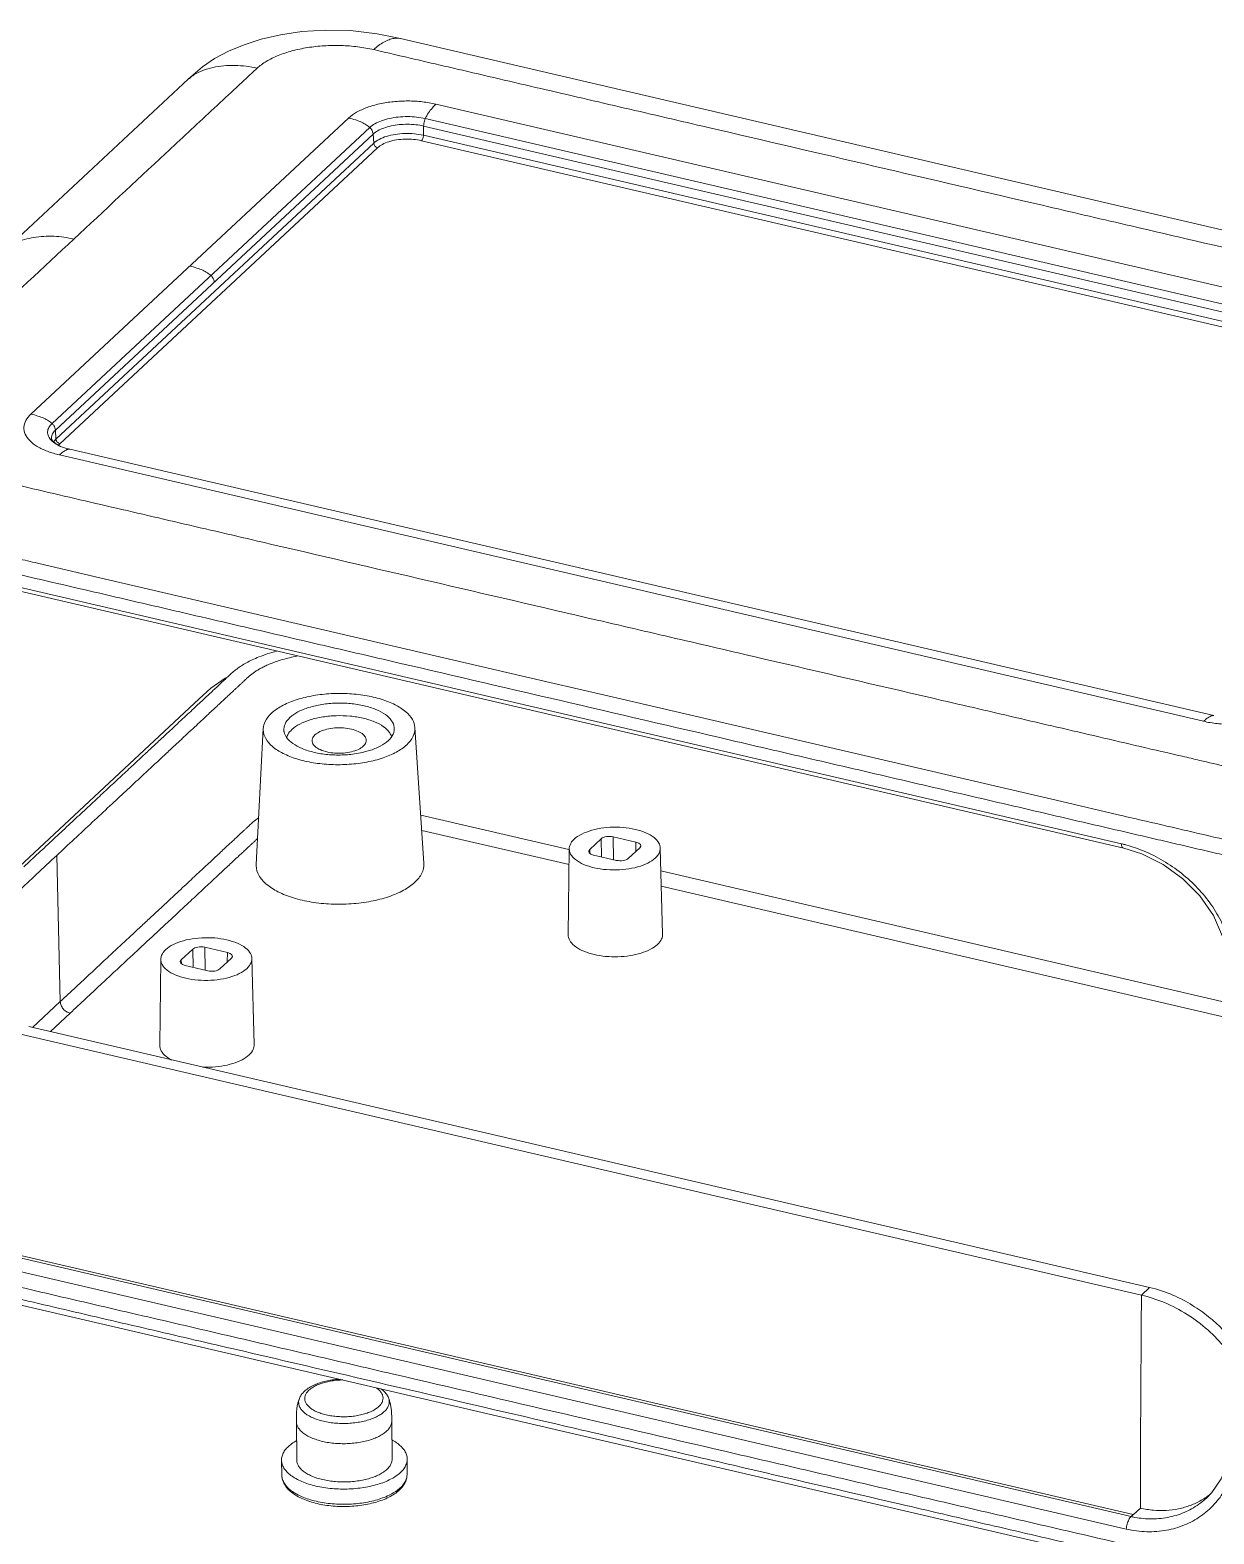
# Model space of a CAD drawing. Header units: millimetres. Extents: x 1204 to 1781, y 423 to 610.
# Drawn here: x 1625.33 to 1660.84, y 451.25 to 496.37 of the extents above; entities that cross this region are included whole.
import ezdxf

# ---------------------------------------------------------------- set-up
doc = ezdxf.new("R2010")
doc.units = ezdxf.units.MM
doc.layers.add('from', color=7, linetype='Continuous', lineweight=13)

# ---------------------------------------------------------------- blocks, each defined once
blk = doc.blocks.new('u32')
at = {"color": 7, "linetype": 'Continuous'}
for p, q in [((-42.274, 97.686), (-42.276, 97.687)), ((19.44, 83.315), (-42.274, 97.686)), ((-66.466, 82.386), (-52.066, 95.807)), ((12.155, 82.369), (-40.637, 94.662)), ((-59.329, 80.356), (-44.669, 94.02)), ((11.662, 81.699), (-41.13, 93.993)), ((-58.352, 79.921), (-43.692, 93.585)), ((-58.197, 79.614), (-43.537, 93.277)), ((-43.537, 93.277), (-43.512, 92.86)), ((-41.206, 93.649), (-41.214, 93.226)), ((-41.214, 93.226), (11.578, 80.933)), ((11.586, 81.355), (-41.206, 93.649)), ((-58.172, 79.196), (-43.512, 92.86)), ((-43.333, 92.651), (-57.993, 78.988)), ((-41.303, 92.974), (11.489, 80.681)), ((-58.384, 79.218), (-58.384, 79.222)), ((-58.197, 79.614), (-58.172, 79.196)), ((-5.22, 66.175), (-58.011, 78.468)), ((-57.869, 78.829), (-57.872, 78.83)), ((-4.744, 66.435), (-57.536, 78.728)), ((-56.343, 72.848), (-59.018, 73.471)), ((-60.628, 72.359), (-8.906, 60.315)), ((-60.588, 72.53), (-9.015, 60.521)), ((-35.386, 67.968), (-56.343, 72.848)), ((-32.711, 67.345), (-35.386, 67.968)), ((-11.755, 62.465), (-32.711, 67.345)), ((-48.608, 65.837), (-48.934, 59.572)), ((-41.611, 65.887), (-41.194, 59.628)), ((-41.342, 61.848), (-34.505, 60.256)), ((-9.159, 61.861), (-11.755, 62.465)), ((-9.08, 61.842), (-9.159, 61.861)), ((-41.294, 61.141), (-34.497, 59.558)), ((-33.546, 60.259), (-33.014, 60.755)), ((-33, 59.915), (-33.014, 60.755)), ((-32.461, 60.843), (-31.411, 60.599)), ((-32.444, 59.785), (-32.461, 60.843)), ((-31.419, 60.164), (-31.411, 60.599)), ((-59.649, 59.462), (-58.902, 60.158)), ((-57.972, 53.237), (-58.139, 59.98)), ((-34.538, 56.321), (-34.488, 60.293)), ((-34.505, 60.256), (-34.497, 60.254)), ((-33.54, 60.086), (-33.546, 60.259)), ((-32.316, 59.755), (-33.365, 60)), ((-31.23, 60.34), (-31.763, 59.843)), ((-30.181, 56.353), (-30.288, 60.324)), ((-30.26, 59.268), (1.173, 51.948)), ((-30.241, 58.567), (1.173, 51.252)), ((-52.392, 55.16), (-51.859, 55.656)), ((-51.846, 54.816), (-51.859, 55.656)), ((-51.306, 55.744), (-50.256, 55.5)), ((-51.289, 54.686), (-51.306, 55.744)), ((-53.383, 51.222), (-53.334, 55.194)), ((-52.386, 54.987), (-52.392, 55.16)), ((-51.161, 54.656), (-52.211, 54.901)), ((-50.076, 55.241), (-50.608, 54.744)), ((-50.265, 55.065), (-50.256, 55.5)), ((-49.027, 51.254), (-49.134, 55.225)), ((-59.251, 52.045), (-57.972, 53.237)), ((-7.708, 40.043), (-59.43, 52.087)), ((-58.43, 51.854), (-57.523, 52.7)), ((-59.81, 51.733), (-8.088, 39.689)), ((-8.566, 29.469), (-60.217, 41.496)), ((-8.471, 29.557), (-60.193, 41.602)), ((-65.028, 40.451), (-3.314, 26.08)), ((-8.787, 28.892), (-60.508, 40.936)), ((-7.708, 40.043), (-8.088, 39.689)), ((-47.065, 32.084), (-47.078, 33.849)), ((-42.665, 32.115), (-42.678, 33.881)), ((-47.746, 31.357), (-47.765, 32.066)), ((-41.974, 31.399), (-41.965, 32.108)), ((-8.459, 29.555), (-8.136, 29.855)), ((-5.068, 30.337), (-5.069, 30.336)), ((-8.471, 29.557), (-8.566, 29.469))]:
    blk.add_line(p, q, dxfattribs=at)
for points in [[(-42.276, 97.687), (-43.346, 97.911), (-44.578, 98.055), (-45.744, 98.079), (-46.828, 98.008), (-47.811, 97.863), (-48.697, 97.66), (-49.495, 97.405), (-50.214, 97.105), (-50.854, 96.764), (-51.414, 96.378), (-51.849, 96.008), (-52.066, 95.807)], [(-58.194, 78.995), (-58.335, 79.12), (-58.382, 79.204), (-58.384, 79.223)], [(-57.872, 78.83), (-57.957, 78.865), (-58.194, 78.995)], [(-57.536, 78.728), (-57.726, 78.779), (-57.869, 78.829)], [(-50.247, 68.225), (-50.363, 68.171), (-51.032, 67.701), (-51.568, 67.207), (-68.411, 51.508)], [(-8.906, 60.315), (-8.068, 60.051), (-7.091, 59.566), (-6.18, 58.91), (-5.389, 58.113), (-4.765, 57.209), (-4.346, 56.24), (-4.169, 55.39)], [(-4.003, 32.541), (-4.118, 31.913), (-4.402, 31.203), (-4.834, 30.579), (-5.068, 30.337)]]:
    blk.add_lwpolyline(points, dxfattribs=at)
for centre, radius, start, end in [((-46.914, 65.255), 0.636, 156.33537, 165.38872), ((-46.887, 65.243), 0.665, 151.98558, 156.32475), ((-43.464, 65.185), 0.829, 33.41936, 34.62898), ((-113.814, -402.885), 479.67, 76.78613, 76.93627), ((-10.416, 54.511), 6.171, 75.34015, 76.88183), ((-6.982, 33.126), 3.346, 304.46639, 308.52647), ((-7.577, 33.72), 4.365, 256.89934, 257.99056)]:
    blk.add_arc(centre, radius, start, end, dxfattribs=at)
for centre, major_axis, ratio, start_param, end_param in [((-32.647, 60.67), (0.412, 0.003), 0.470141, 1.098141, 2.668633), ((-31.597, 60.425), (0.412, 0.003), 0.469909, 5.810251, 7.380743), ((-33.179, 60.173), (0.412, 0.003), 0.469909, 2.668658, 4.23915), ((-32.13, 59.929), (0.412, 0.003), 0.470141, -2.043451, -0.47296), ((-51.492, 55.571), (0.412, 0.003), 0.470141, 1.098141, 2.668633), ((-52.025, 55.074), (0.412, 0.003), 0.469909, 2.668658, 4.23915), ((-50.443, 55.326), (0.412, 0.003), 0.469909, 5.810251, 7.380743), ((-50.975, 54.83), (0.412, 0.003), 0.470141, -2.043451, -0.47296), ((-8.562, 33.915), (-3.504, 3.568), 0.773243, -4.02502, -4.022402)]:
    blk.add_ellipse(centre, major_axis=major_axis, ratio=ratio, start_param=start_param, end_param=end_param, dxfattribs=at)
for points, start_tangent, end_tangent in [([(-48.889, 96.32), (-48.694, 96.481), (-48.467, 96.633), (-47.924, 96.902), (-47.282, 97.117), (-46.564, 97.269), (-45.798, 97.353), (-45.014, 97.366), (-44.242, 97.306), (-43.87, 97.249), (-43.512, 97.176)], (0.740312, 0.672264), (0.975247, -0.221117)), ([(-42.276, 97.687), (-42.35, 97.699), (-42.572, 97.694), (-42.805, 97.634), (-43.043, 97.523), (-43.512, 97.176)], (-0.975284, 0.220956), (-0.731534, -0.681805)), ([(-43.512, 97.176), (-41.583, 96.727), (-40.619, 96.503), (-39.655, 96.278), (-37.726, 95.829), (-35.798, 95.38), (-31.941, 94.482), (-28.084, 93.584), (-20.371, 91.787), (-12.657, 89.991), (-8.8, 89.093), (-4.943, 88.195), (2.77, 86.399), (6.627, 85.501), (10.484, 84.602), (14.341, 83.704), (16.269, 83.255), (18.198, 82.806)], (0.975247, -0.221117), (0.972594, -0.232511)), ([(-57.35, 88.434), (-53.119, 92.377), (-51.004, 94.348), (-49.946, 95.334), (-49.417, 95.827), (-48.889, 96.32)], (0.731534, 0.681805), (0.740312, 0.672264)), ([(-52.066, 95.807), (-52.016, 95.851), (-51.804, 96.009), (-51.394, 96.216), (-50.931, 96.356), (-50.433, 96.433), (-49.915, 96.449), (-49.395, 96.41), (-48.889, 96.32)], (0.733257, 0.679952), (0.973942, -0.226795)), ([(-40.637, 94.662), (-41.261, 94.768), (-41.929, 94.807), (-42.6, 94.774), (-43.24, 94.672), (-43.817, 94.506), (-44.303, 94.284), (-44.669, 94.02)], (-0.973942, 0.226795), (-0.731534, -0.681805)), ([(-40.637, 94.662), (-40.803, 94.492), (-41.13, 93.993)], (-0.731534, -0.681805), (-0.39769, -0.91752)), ([(-44.669, 94.02), (-44.341, 93.929), (-44.071, 93.824), (-43.856, 93.709), (-43.692, 93.585)], (0.973942, -0.226795), (0.737916, -0.674893)), ([(-41.13, 93.993), (-41.53, 94.06), (-41.953, 94.085), (-42.378, 94.064), (-42.783, 93.999), (-43.15, 93.894), (-43.457, 93.754), (-43.692, 93.585)], (-0.97402, 0.22646), (-0.732127, -0.681168)), ([(-41.206, 93.649), (-41.569, 93.71), (-41.954, 93.732), (-42.341, 93.714), (-42.71, 93.655), (-43.043, 93.559), (-43.324, 93.431), (-43.537, 93.277)], (-0.973949, 0.226767), (-0.731593, -0.681742)), ([(-41.206, 93.649), (-41.195, 93.764), (-41.169, 93.882), (-41.13, 93.993)], (0.019153, 0.999817), (0.397734, 0.917501)), ([(-43.537, 93.277), (-43.56, 93.387), (-43.613, 93.493), (-43.692, 93.585)], (-0.059345, 0.998238), (-0.737916, 0.674893)), ([(-43.512, 92.86), (-43.26, 93.034), (-42.921, 93.173), (-42.519, 93.266), (-42.08, 93.307), (-41.635, 93.293), (-41.214, 93.226)], (0.731534, 0.681805), (0.973942, -0.226795)), ([(-43.333, 92.651), (-43.112, 92.804), (-42.812, 92.927), (-42.455, 93.01), (-42.067, 93.046), (-41.672, 93.034), (-41.303, 92.974)], (0.731534, 0.681805), (0.973942, -0.226795)), ([(-41.303, 92.974), (-41.269, 93.018), (-41.241, 93.081), (-41.222, 93.154), (-41.214, 93.226)], (0.731534, 0.681805), (0.01915, 0.999817)), ([(-43.333, 92.651), (-43.399, 92.679), (-43.456, 92.728), (-43.496, 92.791), (-43.512, 92.86)], (-0.973942, 0.226795), (-0.059345, 0.998238)), ([(-57.35, 88.434), (-61.58, 84.491), (-63.696, 82.519), (-64.753, 81.534), (-65.282, 81.041), (-65.811, 80.548)], (-0.731534, -0.681805), (-0.722475, -0.691397)), ([(-60.531, 87.917), (-60.373, 88.049), (-60.024, 88.257), (-59.627, 88.409), (-59.195, 88.509), (-58.271, 88.56), (-57.35, 88.434)], (0.73163, 0.681702), (0.973942, -0.226795)), ([(-51.999, 87.188), (-51.671, 87.097), (-51.401, 86.992), (-51.186, 86.877), (-51.022, 86.753)], (0.973942, -0.226795), (0.737916, -0.674893)), ([(-50.867, 86.446), (-50.89, 86.555), (-50.943, 86.661), (-51.022, 86.753)], (-0.059345, 0.998238), (-0.737916, 0.674893)), ([(-58.011, 78.468), (-58.569, 78.637), (-59.036, 78.863), (-59.383, 79.132), (-59.592, 79.432), (-59.653, 79.747), (-59.563, 80.061), (-59.329, 80.356)], (-0.973942, 0.226795), (0.731534, 0.681805)), ([(-59.329, 80.356), (-59.001, 80.265), (-58.731, 80.161), (-58.516, 80.045), (-58.352, 79.921)], (0.973942, -0.226795), (0.737916, -0.674893)), ([(-57.872, 78.83), (-58.167, 78.973), (-58.386, 79.144), (-58.519, 79.333), (-58.558, 79.533), (-58.502, 79.732), (-58.352, 79.921)], (-0.933005, 0.359865), (0.730941, 0.682441)), ([(-58.197, 79.614), (-58.22, 79.724), (-58.273, 79.829), (-58.352, 79.921)], (-0.059345, 0.998238), (-0.737916, 0.674893)), ([(-58.384, 79.222), (-58.385, 79.261), (-58.333, 79.442), (-58.197, 79.614)], (-0.060319, 0.998179), (0.731476, 0.681867)), ([(-58.172, 79.196), (-58.281, 79.07)], (-0.731534, -0.681805), (-0.548519, -0.836138)), ([(-57.993, 78.988), (-58.059, 79.016), (-58.116, 79.065), (-58.156, 79.128), (-58.172, 79.196)], (-0.973942, 0.226795), (-0.059345, 0.998238)), ([(-57.993, 78.988), (-58.056, 78.921)], (-0.731534, -0.681805), (-0.634117, -0.773237)), ([(-58.011, 78.468), (-57.845, 78.608), (-57.773, 78.658), (-57.708, 78.694), (-57.536, 78.728)], (0.731534, 0.681805), (0.974028, -0.226429)), ([(-64.054, 78.03), (-62.125, 77.581), (-61.161, 77.357), (-60.197, 77.132), (-58.269, 76.683), (-56.34, 76.234), (-52.483, 75.336), (-48.627, 74.438), (-40.913, 72.642), (-33.199, 70.845), (-29.342, 69.947), (-25.486, 69.049), (-17.772, 67.253), (-13.915, 66.355), (-10.058, 65.457), (-6.201, 64.559), (-5.392, 64.371)], (0.972594, -0.232511), (0.974036, -0.226394)), ([(-59.018, 73.471), (-59.944, 73.687), (-61.873, 74.136), (-62.837, 74.36), (-63.801, 74.585), (-65.729, 75.034)], (-0.973943, 0.226794), (-0.973782, 0.227482)), ([(-4.087, 59.958), (-4.359, 60.021), (-5.346, 60.251), (-6.333, 60.481), (-7.319, 60.71), (-9.292, 61.17), (-11.265, 61.629), (-13.238, 62.089), (-15.211, 62.548), (-19.157, 63.467), (-23.103, 64.386), (-27.049, 65.305), (-34.941, 67.143), (-42.833, 68.98), (-46.779, 69.899), (-50.725, 70.818), (-54.671, 71.737), (-56.644, 72.196), (-58.617, 72.656), (-60.59, 73.115), (-62.563, 73.575), (-63.55, 73.805), (-64.536, 74.034), (-65.523, 74.264), (-65.795, 74.327)], (-0.973971, 0.226672), (-0.973914, 0.226919)), ([(-47.987, 69.417), (-48.421, 69.287), (-48.807, 69.145), (-49.118, 69.009), (-49.382, 68.874), (-49.617, 68.735), (-49.834, 68.585), (-50.027, 68.429), (-50.202, 68.268), (-50.372, 68.109), (-50.543, 67.949), (-50.723, 67.782), (-50.914, 67.604), (-51.115, 67.416), (-51.328, 67.217), (-51.56, 67.002), (-51.814, 66.765), (-52.097, 66.501), (-52.41, 66.209), (-52.753, 65.89), (-53.127, 65.541), (-53.543, 65.153), (-54.014, 64.714), (-54.533, 64.23), (-55.083, 63.718), (-55.651, 63.189), (-56.243, 62.637), (-56.862, 62.06), (-57.511, 61.455), (-58.19, 60.822), (-58.902, 60.158)], (-0.965876, -0.259006), (-0.731534, -0.681805)), ([(-58.139, 59.98), (-57.329, 60.735), (-56.495, 61.512), (-55.686, 62.267), (-54.947, 62.955), (-54.305, 63.553), (-53.744, 64.077), (-53.243, 64.543), (-52.792, 64.964), (-52.387, 65.341), (-52.022, 65.681), (-51.694, 65.987), (-51.401, 66.261), (-51.14, 66.504), (-50.908, 66.719), (-50.702, 66.912), (-50.516, 67.085), (-50.349, 67.24), (-50.202, 67.378), (-50.073, 67.498), (-49.958, 67.605), (-49.849, 67.706), (-49.741, 67.807), (-49.634, 67.907), (-49.529, 68.005), (-49.426, 68.102), (-49.322, 68.198), (-49.214, 68.293), (-49.095, 68.386), (-48.966, 68.475), (-48.828, 68.561), (-48.674, 68.647), (-48.495, 68.736), (-48.289, 68.826), (-48.055, 68.917), (-47.787, 69.005), (-47.481, 69.09), (-47.135, 69.169), (-47.019, 69.192)], (0.731534, 0.681805), (0.98296, 0.183821)), ([(-48.23, 66.543), (-47.76, 66.875), (-47.137, 67.146), (-46.395, 67.339), (-45.579, 67.444), (-44.735, 67.454), (-43.913, 67.369), (-43.161, 67.194), (-42.521, 66.938), (-42.033, 66.618), (-41.723, 66.251), (-41.611, 65.887)], (0.731534, 0.681805), (0.06833, -0.997663)), ([(-42.57, 65.722), (-42.563, 65.895), (-42.685, 66.202), (-42.973, 66.483), (-43.406, 66.718), (-43.955, 66.891), (-44.583, 66.992), (-45.247, 67.012), (-45.901, 66.951), (-46.501, 66.812), (-47.007, 66.606), (-47.383, 66.346)], (0.189197, 0.981939), (-0.731534, -0.681805)), ([(-1.187, 66.817), (-1.553, 66.553), (-2.039, 66.33), (-2.616, 66.164), (-3.256, 66.062), (-3.927, 66.03), (-4.595, 66.068), (-5.22, 66.175)], (-0.731534, -0.681805), (-0.973942, 0.226795)), ([(-48.608, 65.836), (-48.518, 66.168), (-48.23, 66.543)], (0.055962, 0.998433), (0.731534, 0.681805)), ([(-47.383, 66.346), (-47.604, 66.049), (-47.655, 65.737), (-47.647, 65.685)], (-0.731534, -0.681805), (0.205239, -0.978712)), ([(-42.782, 65.656), (-43.058, 65.925), (-43.473, 66.151), (-43.999, 66.317), (-44.601, 66.413), (-45.237, 66.433), (-45.864, 66.374), (-46.44, 66.241), (-46.924, 66.043), (-47.285, 65.794)], (-0.568231, 0.822869), (-0.731534, -0.681805)), ([(-5.22, 66.175), (-5.053, 66.315), (-4.981, 66.365), (-4.916, 66.401), (-4.744, 66.435)], (0.731534, 0.681805), (0.973875, -0.227086)), ([(-41.988, 65.089), (-42.458, 64.757), (-43.081, 64.487), (-43.823, 64.293), (-44.639, 64.188), (-45.483, 64.178), (-46.305, 64.263), (-47.057, 64.438), (-47.696, 64.694), (-48.185, 65.014), (-48.495, 65.381), (-48.609, 65.774), (-48.608, 65.836)], (-0.731534, -0.681805), (0.055962, 0.998433)), ([(-47.647, 65.685), (-47.533, 65.43), (-47.245, 65.149), (-46.812, 64.914), (-46.263, 64.741), (-45.635, 64.64), (-44.971, 64.62), (-44.317, 64.681), (-43.929, 64.76)], (0.205239, -0.978712), (0.969847, 0.243716)), ([(-47.285, 65.794), (-47.475, 65.555)], (-0.731534, -0.681805), (-0.469262, -0.883059)), ([(-46.22, 65.546), (-46.34, 65.37), (-46.354, 65.283)], (-0.731534, -0.681805), (-0.01049, -0.999945)), ([(-46.354, 65.283), (-46.339, 65.187), (-46.218, 65.013), (-45.988, 64.865), (-45.671, 64.759), (-45.299, 64.705), (-44.908, 64.707), (-44.536, 64.767), (-44.22, 64.877), (-43.99, 65.027)], (-0.01049, -0.999945), (0.731534, 0.681805)), ([(-43.857, 65.301), (-43.871, 65.386), (-43.992, 65.56), (-44.223, 65.708), (-44.54, 65.814), (-44.912, 65.868), (-45.303, 65.865), (-45.674, 65.806), (-45.99, 65.696), (-46.22, 65.546)], (-0.024623, 0.999697), (-0.731534, -0.681805)), ([(-43.99, 65.027), (-43.87, 65.202), (-43.857, 65.301)], (0.731534, 0.681805), (-0.024623, 0.999697)), ([(-43.929, 64.76), (-43.717, 64.82), (-43.211, 65.026), (-42.835, 65.287)], (0.969847, 0.243716), (0.731534, 0.681805)), ([(-42.835, 65.287), (-42.614, 65.583), (-42.57, 65.722)], (0.731534, 0.681805), (0.189197, 0.981939)), ([(-42.687, 65.467), (-42.772, 65.642)], (-0.302489, 0.953153), (-0.550733, 0.834682)), ([(-41.611, 65.887), (-41.609, 65.858), (-41.7, 65.464), (-41.988, 65.089)], (0.06833, -0.997663), (-0.731534, -0.681805)), ([(-4.02, 60.664), (-5.948, 61.113), (-7.876, 61.562), (-9.08, 61.842)], (-0.974102, 0.226109), (-0.973944, 0.226787)), ([(-57.972, 53.237), (-57.244, 53.916), (-56.569, 54.545), (-55.944, 55.127), (-55.365, 55.667), (-54.829, 56.166), (-54.332, 56.63), (-53.869, 57.061), (-53.44, 57.461), (-53.042, 57.832), (-52.672, 58.176), (-52.33, 58.496), (-52.012, 58.791), (-51.718, 59.066), (-51.445, 59.32), (-51.187, 59.56), (-50.932, 59.799), (-50.688, 60.025), (-50.465, 60.234), (-50.265, 60.42), (-50.088, 60.585), (-49.932, 60.731), (-49.792, 60.861), (-49.667, 60.977), (-49.554, 61.083), (-49.452, 61.177), (-49.362, 61.262), (-49.279, 61.339), (-49.204, 61.409), (-49.135, 61.473), (-49.067, 61.532), (-48.998, 61.589), (-48.931, 61.64), (-48.871, 61.682), (-48.823, 61.715)], (0.731534, 0.681805), (0.832609, 0.553862)), ([(-31.438, 61.185), (-32.004, 61.272), (-32.603, 61.28), (-33.18, 61.209), (-33.699, 61.063), (-34.105, 60.858), (-34.378, 60.604), (-34.486, 60.329), (-34.488, 60.294)], (-0.973942, 0.226795), (-0.003104, -0.999995)), ([(-30.289, 60.323), (-30.351, 60.55), (-30.576, 60.808), (-30.949, 61.026), (-31.438, 61.185)], (-0.036969, 0.999316), (-0.973942, 0.226795)), ([(-57.523, 52.7), (-56.795, 53.378), (-56.12, 54.007), (-55.495, 54.59), (-54.916, 55.129), (-54.38, 55.629), (-53.883, 56.092), (-53.42, 56.523), (-52.991, 56.924), (-52.593, 57.295), (-52.223, 57.639), (-51.881, 57.958), (-51.563, 58.254), (-51.269, 58.528), (-50.996, 58.783), (-50.738, 59.023), (-50.483, 59.261), (-50.239, 59.488), (-50.016, 59.696), (-49.816, 59.883), (-49.639, 60.047), (-49.483, 60.193), (-49.344, 60.323), (-49.218, 60.44), (-49.105, 60.545), (-49.003, 60.64), (-48.912, 60.726), (-48.872, 60.763)], (0.731534, 0.681805), (0.729388, 0.6841)), ([(-9.015, 60.521), (-8.973, 60.371), (-8.906, 60.316)], (0.100518, -0.994935), (0.957385, -0.288814)), ([(-8.854, 60.481), (-8.083, 60.227), (-7.191, 59.797), (-6.346, 59.237), (-5.584, 58.565), (-4.937, 57.802), (-4.43, 56.975), (-4.079, 56.11), (-3.925, 55.439)], (0.967459, -0.25303), (0.153112, -0.988209)), ([(-67.429, 50.81), (-67.377, 51.151), (-67.191, 51.501), (-66.92, 51.796), (-66.597, 52.097), (-66.245, 52.426), (-65.862, 52.782), (-65.449, 53.167), (-65.002, 53.584), (-64.52, 54.033), (-64, 54.518), (-63.441, 55.039), (-62.838, 55.6), (-62.19, 56.204), (-61.493, 56.854), (-60.744, 57.553), (-59.938, 58.304), (-59.071, 59.112), (-58.139, 59.98)], (-0.023048, 0.999734), (0.731534, 0.681805)), ([(-34.488, 60.294), (-34.425, 60.048), (-34.201, 59.791), (-33.827, 59.572), (-33.338, 59.414)], (-0.003104, -0.999995), (0.973942, -0.226795)), ([(-33.338, 59.414), (-32.773, 59.327), (-32.174, 59.319), (-31.596, 59.39), (-31.078, 59.535), (-30.671, 59.741), (-30.399, 59.995), (-30.29, 60.27), (-30.289, 60.323)], (0.973942, -0.226795), (-0.036969, 0.999316)), ([(-41.611, 58.745), (-42.13, 58.378), (-42.821, 58.078), (-43.64, 57.865), (-44.546, 57.749), (-45.475, 57.737), (-46.389, 57.832), (-47.217, 58.025), (-47.928, 58.308), (-48.466, 58.661), (-48.81, 59.069), (-48.935, 59.502), (-48.934, 59.572)], (-0.731534, -0.681805), (0.05591, 0.998436)), ([(-41.194, 59.628), (-41.192, 59.597), (-41.292, 59.159), (-41.611, 58.745)], (0.068305, -0.997664), (-0.731534, -0.681805)), ([(-34.537, 56.321), (-34.535, 56.261), (-34.429, 55.997), (-34.186, 55.759), (-33.814, 55.557), (-33.345, 55.409)], (-0.020608, -0.999788), (0.973942, -0.226795)), ([(-33.345, 55.409), (-32.81, 55.323), (-32.24, 55.306), (-31.685, 55.358), (-31.168, 55.477), (-30.739, 55.652), (-30.417, 55.875), (-30.227, 56.129), (-30.181, 56.353)], (0.973942, -0.226795), (-0.018952, 0.99982)), ([(-50.284, 56.086), (-50.849, 56.173), (-51.448, 56.181), (-52.025, 56.11), (-52.544, 55.964), (-52.951, 55.759), (-53.223, 55.505), (-53.332, 55.23), (-53.333, 55.195)], (-0.973942, 0.226795), (-0.003104, -0.999995)), ([(-49.134, 55.224), (-49.197, 55.451), (-49.421, 55.709), (-49.795, 55.927), (-50.284, 56.086)], (-0.036969, 0.999316), (-0.973942, 0.226795)), ([(-53.333, 55.195), (-53.271, 54.949), (-53.046, 54.692), (-52.673, 54.473), (-52.184, 54.315)], (-0.003104, -0.999995), (0.973942, -0.226795)), ([(-52.184, 54.315), (-51.618, 54.228), (-51.019, 54.22), (-50.442, 54.291), (-49.923, 54.436), (-49.516, 54.642), (-49.244, 54.896), (-49.136, 55.171), (-49.134, 55.224)], (0.973942, -0.226795), (-0.036969, 0.999316)), ([(-57.523, 52.7), (-57.692, 52.772), (-57.836, 52.899), (-57.934, 53.062), (-57.972, 53.237)], (-0.973942, 0.226795), (-0.02476, 0.999693)), ([(-53.383, 51.222), (-53.38, 51.162), (-53.275, 50.898), (-53.031, 50.66), (-52.834, 50.539)], (-0.020608, -0.999788), (0.885727, -0.464207)), ([(-51.396, 50.207), (-51.085, 50.207), (-50.53, 50.259), (-50.014, 50.378), (-49.585, 50.553), (-49.262, 50.776), (-49.073, 51.03), (-49.027, 51.254)], (0.999362, -0.035712), (-0.018952, 0.99982)), ([(-3.849, 27.018), (-4.121, 27.081), (-5.108, 27.311), (-6.094, 27.541), (-7.081, 27.77), (-9.054, 28.23), (-11.027, 28.689), (-13, 29.149), (-14.973, 29.608), (-18.919, 30.527), (-22.865, 31.446), (-26.811, 32.365), (-34.703, 34.202), (-42.595, 36.04), (-46.541, 36.959), (-50.487, 37.878), (-54.433, 38.797), (-56.406, 39.256), (-58.379, 39.716), (-60.352, 40.175), (-62.325, 40.635), (-63.312, 40.864), (-64.298, 41.094), (-65.285, 41.324), (-65.557, 41.387)], (-0.973971, 0.226672), (-0.973914, 0.226919)), ([(-3.772, 26.445), (-5.7, 26.894), (-7.629, 27.343), (-11.486, 28.241), (-15.342, 29.139), (-19.199, 30.037), (-26.913, 31.833), (-30.77, 32.732), (-34.627, 33.63), (-42.341, 35.426), (-50.054, 37.222), (-53.911, 38.12), (-57.768, 39.018), (-59.697, 39.468), (-61.625, 39.917), (-62.589, 40.141), (-63.553, 40.366), (-65.481, 40.815)], (-0.974102, 0.226109), (-0.973782, 0.227481)), ([(-8.136, 29.855), (-8.128, 33.135), (-8.108, 36.412), (-8.088, 39.689)], (0.000755, 1), (0.006119, 0.999981)), ([(-8.088, 39.689), (-7.024, 39.342), (-5.982, 38.799), (-5.031, 38.085), (-4.212, 37.232), (-3.534, 36.241), (-3.041, 35.163), (-2.761, 34.065)], (0.973943, -0.226791), (0.156412, -0.987692)), ([(-7.708, 40.043), (-6.634, 39.687), (-5.73, 39.214), (-4.989, 38.691), (-4.372, 38.139), (-3.856, 37.571), (-3.422, 36.988), (-3.052, 36.378), (-2.749, 35.741), (-2.517, 35.091), (-2.361, 34.438)], (0.973943, -0.226792), (0.178114, -0.98401)), ([(-45.063, 35.804), (-45.199, 35.796), (-45.498, 35.759), (-45.787, 35.701), (-46.059, 35.619), (-46.309, 35.515), (-46.531, 35.388), (-46.715, 35.241), (-46.851, 35.082), (-46.939, 34.919)], (-0.998817, -0.048634), (-0.372206, -0.92815)), ([(-45.704, 34.161), (-45.946, 34.229), (-46.162, 34.315), (-46.347, 34.415), (-46.496, 34.528), (-46.605, 34.65), (-46.671, 34.779), (-46.694, 34.912), (-46.672, 35.045), (-46.607, 35.176), (-46.498, 35.3), (-46.35, 35.414), (-46.167, 35.517), (-45.951, 35.605), (-45.709, 35.676), (-45.447, 35.729), (-45.171, 35.762), (-44.936, 35.773)], (-0.973942, 0.226795), (0.999826, 0.018649)), ([(-43.398, 35.416), (-43.275, 35.32), (-43.166, 35.198), (-43.1, 35.069), (-43.077, 34.936), (-43.099, 34.802), (-43.164, 34.672), (-43.273, 34.548), (-43.421, 34.434), (-43.604, 34.331), (-43.82, 34.243), (-44.062, 34.172), (-44.324, 34.119), (-44.6, 34.086), (-44.883, 34.074), (-45.166, 34.083), (-45.442, 34.112), (-45.704, 34.161)], (0.829486, -0.558528), (-0.973942, 0.226795)), ([(-46.939, 34.919), (-46.993, 34.761), (-47.036, 34.575), (-47.062, 34.386), (-47.075, 34.196), (-47.078, 34.011), (-47.078, 33.849)], (-0.37215, -0.928173), (0.007176, -0.999974)), ([(-45.831, 33.866), (-46.098, 33.94), (-46.338, 34.033), (-46.546, 34.142), (-46.717, 34.264), (-46.846, 34.397), (-46.932, 34.537), (-46.973, 34.683), (-46.966, 34.83), (-46.939, 34.919)], (-0.973942, 0.226795), (0.37225, 0.928132)), ([(-42.832, 34.948), (-42.796, 34.813), (-42.802, 34.666), (-42.855, 34.521), (-42.954, 34.381), (-43.095, 34.249), (-43.277, 34.128), (-43.494, 34.021), (-43.742, 33.931), (-44.016, 33.858), (-44.309, 33.806), (-44.616, 33.774), (-44.928, 33.765), (-45.239, 33.777), (-45.542, 33.811), (-45.831, 33.866)], (0.384813, -0.922994), (-0.973942, 0.226795)), ([(-42.832, 34.948), (-42.923, 35.111), (-43.063, 35.269), (-43.183, 35.368)], (-0.385594, 0.922669), (-0.808017, 0.58916)), ([(-42.678, 33.881), (-42.68, 34.042), (-42.686, 34.228), (-42.701, 34.419), (-42.73, 34.61), (-42.776, 34.794), (-42.832, 34.948)], (-0.00729, 0.999973), (-0.385527, 0.922696)), ([(-47.078, 33.849), (-47.066, 33.748), (-47.012, 33.603), (-46.915, 33.463), (-46.776, 33.331), (-46.598, 33.211), (-46.386, 33.103), (-46.142, 33.012), (-45.873, 32.937)], (0.008087, -0.999967), (0.973942, -0.226795)), ([(-42.678, 33.881), (-42.68, 33.835), (-42.715, 33.688), (-42.794, 33.545), (-42.916, 33.408), (-43.078, 33.281), (-43.276, 33.165), (-43.507, 33.064), (-43.766, 32.979), (-44.047, 32.912), (-44.345, 32.864), (-44.655, 32.837), (-44.968, 32.831), (-45.28, 32.846), (-45.584, 32.881), (-45.873, 32.937)], (0.008087, -0.999967), (-0.973942, 0.226795)), ([(-47.073, 32.971), (-47.13, 32.938), (-47.356, 32.784), (-47.535, 32.617), (-47.664, 32.44), (-47.741, 32.257), (-47.765, 32.072), (-47.765, 32.066)], (-0.873357, -0.48708), (0.027159, -0.999631)), ([(-42.671, 33.003), (-42.631, 32.981), (-42.4, 32.832), (-42.215, 32.668), (-42.079, 32.494), (-41.996, 32.313), (-41.965, 32.128), (-41.965, 32.108)], (0.880401, -0.47423), (-0.013066, -0.999915)), ([(-47.765, 32.066), (-47.735, 31.886), (-47.651, 31.705), (-47.515, 31.531), (-47.33, 31.368), (-47.099, 31.218), (-46.826, 31.084), (-46.517, 30.97), (-46.177, 30.877)], (0.027159, -0.999631), (0.973942, -0.226795)), ([(-47.065, 32.084), (-47.054, 31.982), (-47, 31.837), (-46.902, 31.698), (-46.763, 31.566), (-46.586, 31.445), (-46.373, 31.338), (-46.13, 31.246), (-45.861, 31.172)], (0.008005, -0.999968), (0.973942, -0.226795)), ([(-41.965, 32.108), (-41.989, 31.942), (-42.066, 31.759), (-42.195, 31.582), (-42.375, 31.415), (-42.6, 31.261), (-42.868, 31.123), (-43.173, 31.002), (-43.509, 30.902), (-43.871, 30.825), (-44.251, 30.771), (-44.643, 30.742), (-45.038, 30.738), (-45.431, 30.759), (-45.813, 30.806), (-46.177, 30.877)], (-0.013066, -0.999915), (-0.973942, 0.226795)), ([(-42.665, 32.115), (-42.667, 32.069), (-42.702, 31.923), (-42.782, 31.779), (-42.903, 31.643), (-43.065, 31.515), (-43.263, 31.4), (-43.494, 31.299), (-43.753, 31.214), (-44.034, 31.147), (-44.333, 31.099), (-44.642, 31.072), (-44.956, 31.066), (-45.267, 31.081), (-45.571, 31.116), (-45.861, 31.172)], (0.008005, -0.999968), (-0.973942, 0.226795)), ([(-3.731, 32.29), (-3.898, 31.465), (-4.234, 30.703), (-4.728, 30.033), (-5.36, 29.484), (-6.102, 29.08), (-6.928, 28.838), (-7.834, 28.769), (-8.787, 28.892)], (-0.094899, -0.995487), (-0.973994, 0.226575)), ([(-47.746, 31.357), (-47.716, 31.178), (-47.632, 30.998), (-47.497, 30.824), (-47.313, 30.662), (-47.083, 30.513), (-46.812, 30.38), (-46.504, 30.266), (-46.166, 30.173)], (0.027184, -0.99963), (0.973942, -0.226795)), ([(-47.746, 31.357), (-47.715, 31.16), (-47.633, 30.962), (-47.496, 30.769), (-47.303, 30.587), (-47.062, 30.422), (-46.78, 30.28), (-46.464, 30.161), (-46.121, 30.066)], (0.027004, -0.999635), (0.973942, -0.226795)), ([(-46.166, 30.173), (-45.803, 30.103), (-45.423, 30.057), (-45.032, 30.035), (-44.638, 30.039), (-44.249, 30.068), (-43.87, 30.122), (-43.51, 30.199), (-43.176, 30.298), (-42.872, 30.418), (-42.606, 30.556), (-42.381, 30.709), (-42.203, 30.876), (-42.075, 31.051), (-41.998, 31.233), (-41.974, 31.399)], (0.973942, -0.226795), (0.013134, 0.999914)), ([(-46.121, 30.066), (-45.762, 29.997), (-45.389, 29.952), (-45.007, 29.932), (-44.622, 29.937), (-44.241, 29.967), (-43.871, 30.022), (-43.518, 30.1), (-43.187, 30.202), (-42.884, 30.327), (-42.614, 30.473), (-42.386, 30.638), (-42.205, 30.82), (-42.076, 31.01), (-42, 31.204), (-41.974, 31.399)], (0.973942, -0.226795), (0.01254, 0.999921)), ([(-5.069, 30.336), (-5.441, 30.033), (-6.12, 29.656), (-6.874, 29.427), (-7.7, 29.358), (-8.485, 29.45)], (-0.731561, -0.681776), (-0.978115, 0.208066)), ([(-8.136, 29.855), (-7.538, 29.76), (-6.946, 29.751), (-6.373, 29.826), (-5.83, 29.983), (-5.327, 30.218), (-5.089, 30.368)], (0.974543, -0.224199), (0.824412, 0.565991)), ([(-8.787, 28.892), (-8.747, 29.119), (-8.668, 29.326), (-8.566, 29.469)], (0.072515, 0.997367), (0.731528, 0.681812))]:
    blk.add_spline(points, degree=3, dxfattribs=dict(at, start_tangent=start_tangent, end_tangent=end_tangent))

msp = doc.modelspace()

# ---------------------------------------------------------------- block references
at = {"layer": 'from', "xscale": 0.65, "yscale": 0.65, "zscale": 0.65}
msp.add_blockref('u32', (1663.919, 432.619), dxfattribs=at)

doc.saveas('drawing.dxf')
